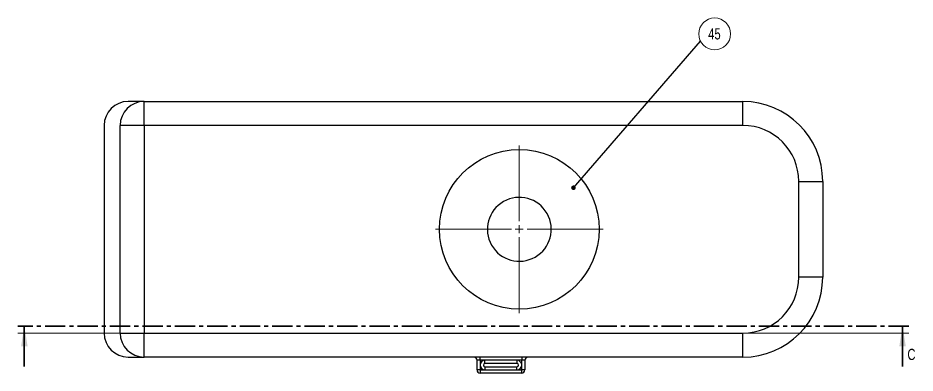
# Model space of a CAD drawing. Header units: millimetres. Extents: x 2 to 1186, y 2 to 838.
# Drawn here: x 253.2 to 534.1, y 400.7 to 511.8 of the extents above; entities that cross this region are included whole.
import ezdxf

# ---------------------------------------------------------------- set-up
doc = ezdxf.new("R2010")
doc.units = ezdxf.units.MM
doc.linetypes.add('CENTER', pattern=[10.16, 6.35, -1.27, 1.27, -1.27])
doc.styles.add('SLDTEXTSTYLE0', font='TXT', dxfattribs={"width": 0.75})
doc.dimstyles.new('SLDDIMSTYLE0', dxfattribs={"dimtxt": 0.18, "dimasz": 1.44, "dimexe": 0, "dimexo": 0.0625, "dimgap": 0, "dimtad": 0, "dimtih": 1, "dimtoh": 1, "dimdec": 0, "dimrnd": 1e-09, "dimzin": 0, "dimdsep": 46, "dimtxsty": 'Standard', "dimblk1": 'DOT', "dimblk2": 'DOT', "dimsah": 1, "dimcen": 0.09, "dimadec": 0, "dimazin": 0, "dimtfac": 1.44, "dimtdec": 0, "dimtofl": 0, "dimtmove": 0, "dimatfit": 3, "dimldrblk": 'DOT', "dimfxl": 1, "dimfrac": 2, "dimtolj": 1, "dimtzin": 0, "dimarcsym": 0})

# ---------------------------------------------------------------- blocks, each defined once
blk = doc.blocks.new('SW_NOTE_0_4')
at = {"color": 0, "linetype": 'Continuous', "lineweight": 0}
blk.add_circle((4.47, 2.23), 4.99, dxfattribs=at)
at = {"color": 0, "linetype": 'Continuous', "lineweight": 0, "insert": (4.4, 4), "char_height": 3.5, "attachment_point": 2, "style": 'SLDTEXTSTYLE0'}
blk.add_mtext('45', dxfattribs=at)
blk = doc.blocks.new('_Dot')
at = {"color": 0, "linetype": 'ByBlock', "lineweight": -2}
blk.add_line((-0.5, 0), (-1, 0), dxfattribs=at)
at = {"color": 0, "linetype": 'ByBlock', "const_width": 0.5}
blk.add_lwpolyline([(-0.25, 0, 1), (0.25, 0, 1)], format="xyb", close=True, dxfattribs=at)
blk = doc.blocks.new('SW_CENTERMARKSYMBOL_0')
at = {"color": 0, "linetype": 'Continuous', "lineweight": 18}
for p, q in [((0, 2.5), (0, 26.25)), ((-2.5, 0), (-26.25, 0)), ((0, 0), (-1.25, 0)), ((0, 0), (0, 1.25)), ((0, 0), (0, -1.25)), ((0, 0), (1.25, 0)), ((2.5, 0), (26.25, 0)), ((0, -2.5), (0, -26.25))]:
    blk.add_line(p, q, dxfattribs=at)

msp = doc.modelspace()

# ---------------------------------------------------------------- linework, layer by layer
at = {"color": 7, "linetype": 'Continuous', "lineweight": 25}
for p, q in [((292.67, 485.66), (287.67, 485.66)), ((292.67, 478.16), (292.67, 485.66)), ((292.67, 485.66), (480.17, 485.66)), ((480.17, 478.16), (480.17, 485.66)), ((280.17, 478.16), (280.17, 413.16)), ((292.67, 478.16), (285.17, 478.16)), ((285.17, 413.16), (285.17, 478.16)), ((480.17, 478.16), (292.67, 478.16)), ((292.67, 478.16), (292.67, 413.16)), ((497.67, 460.66), (505.17, 460.66)), ((497.67, 430.66), (497.67, 460.66)), ((505.17, 460.66), (505.17, 430.66)), ((505.17, 430.66), (497.67, 430.66)), ((285.17, 413.16), (292.67, 413.16)), ((292.67, 413.16), (480.17, 413.16)), ((292.67, 405.66), (292.67, 413.16)), ((480.17, 405.66), (480.17, 413.16)), ((287.67, 405.66), (292.67, 405.66)), ((480.17, 405.66), (292.67, 405.66)), ((397.92, 404.66), (396.92, 404.66)), ((396.92, 401.66), (396.92, 404.66)), ((397.92, 404.66), (397.92, 405.66)), ((399.42, 404.66), (397.92, 404.66)), ((397.92, 404.66), (397.92, 403.16)), ((409.42, 404.66), (399.42, 404.66)), ((399.42, 403.66), (399.42, 404.66)), ((410.92, 404.66), (409.42, 404.66)), ((409.42, 404.66), (409.42, 403.66)), ((410.92, 405.66), (410.92, 404.66)), ((411.92, 404.66), (410.92, 404.66)), ((410.92, 403.16), (410.92, 404.66)), ((411.92, 404.66), (411.92, 401.66)), ((397.92, 403.16), (397.92, 401.66)), ((409.42, 403.66), (399.42, 403.66)), ((399.42, 402.66), (399.42, 401.66)), ((399.42, 402.66), (409.42, 402.66)), ((409.42, 401.66), (409.42, 402.66)), ((410.92, 401.66), (410.92, 403.16)), ((397.92, 401.66), (396.92, 401.66)), ((397.92, 401.66), (397.92, 400.66)), ((397.92, 401.66), (399.42, 401.66)), ((410.92, 400.66), (397.92, 400.66)), ((399.42, 401.66), (409.42, 401.66)), ((409.42, 401.66), (410.92, 401.66)), ((411.92, 401.66), (410.92, 401.66)), ((410.92, 400.66), (410.92, 401.66))]:
    msp.add_line(p, q, dxfattribs=at)
at = {"color": 7, "linetype": 'CENTER', "lineweight": 35}
msp.add_line((532.17, 415.39), (253.17, 415.39), dxfattribs=at)
at = {"color": 7, "linetype": 'Continuous', "lineweight": 18}
msp.add_line((532.17, 413.16), (253.17, 413.16), dxfattribs=at)
msp.add_line((532.17, 413.16), (253.17, 413.16), dxfattribs=at)
at = {"color": 7, "linetype": 'Continuous', "lineweight": 35}
for p, q in [((255.17, 402.69), (255.17, 415.39)), ((530.17, 402.69), (530.17, 415.39))]:
    msp.add_line(p, q, dxfattribs=at)
at = {"color": 7, "linetype": 'Continuous', "lineweight": 25}
msp.add_circle((410.17, 445.66), 25, dxfattribs=at)
msp.add_circle((410.17, 445.66), 25, dxfattribs=at)
for centre, radius, start, end in [((287.67, 478.16), 7.5, 90, 180), ((292.67, 478.16), 7.5, 90, 180), ((480.17, 460.66), 25, 0, 90), ((480.17, 460.66), 17.5, 0, 90), ((410.17, 445.66), 10, 29.7889, 209.7889), ((410.17, 445.66), 10, 299.7889, 29.7889), ((410.17, 445.66), 10, 209.7889, 299.7889), ((480.17, 430.66), 17.5, 270, 0), ((480.17, 430.66), 25, 270, 0), ((287.67, 413.16), 7.5, 180, 270), ((292.67, 413.16), 7.5, 180, 270), ((395.92, 404.66), 1, 0, 90), ((399.42, 403.16), 1.5, 90, 180), ((409.42, 403.16), 1.5, 0, 90), ((412.92, 404.66), 1, 90, 180), ((399.42, 403.16), 1.5, 180, 270), ((399.42, 403.16), 0.5, 90, 270), ((409.42, 403.16), 0.5, 270, 90), ((409.42, 403.16), 1.5, 270, 0), ((397.92, 401.66), 1, 180, 270), ((410.92, 401.66), 1, 270, 0)]:
    msp.add_arc(centre, radius, start, end, dxfattribs=at)
at = {"color": 7, "linetype": 'Continuous', "lineweight": 35}
for points in [[(255.17, 415.39), (254.15, 409.04), (256.19, 409.04)], [(530.17, 415.39), (529.15, 409.04), (531.19, 409.04)]]:
    msp.add_solid(points, dxfattribs=at)

# ---------------------------------------------------------------- block references
at = {"color": 7, "linetype": 'Continuous', "lineweight": 0}
for name, p in [('SW_NOTE_0_4', (466.87, 504.59)), ('SW_CENTERMARKSYMBOL_0', (410.17, 445.66))]:
    msp.add_blockref(name, p, dxfattribs=at)

# ---------------------------------------------------------------- texts
at = {"color": 7, "linetype": 'Continuous', "insert": (531.69, 408.25), "char_height": 3.5, "attachment_point": 1, "style": 'SLDTEXTSTYLE0'}
msp.add_mtext('C', dxfattribs=at)

# ---------------------------------------------------------------- leaders
at = {"color": 7, "linetype": 'Continuous', "lineweight": 0}
msp.add_leader([(427.12, 458.67), (466.87, 504.59)], dimstyle='SLDDIMSTYLE0', dxfattribs=at)

doc.saveas('drawing.dxf')
